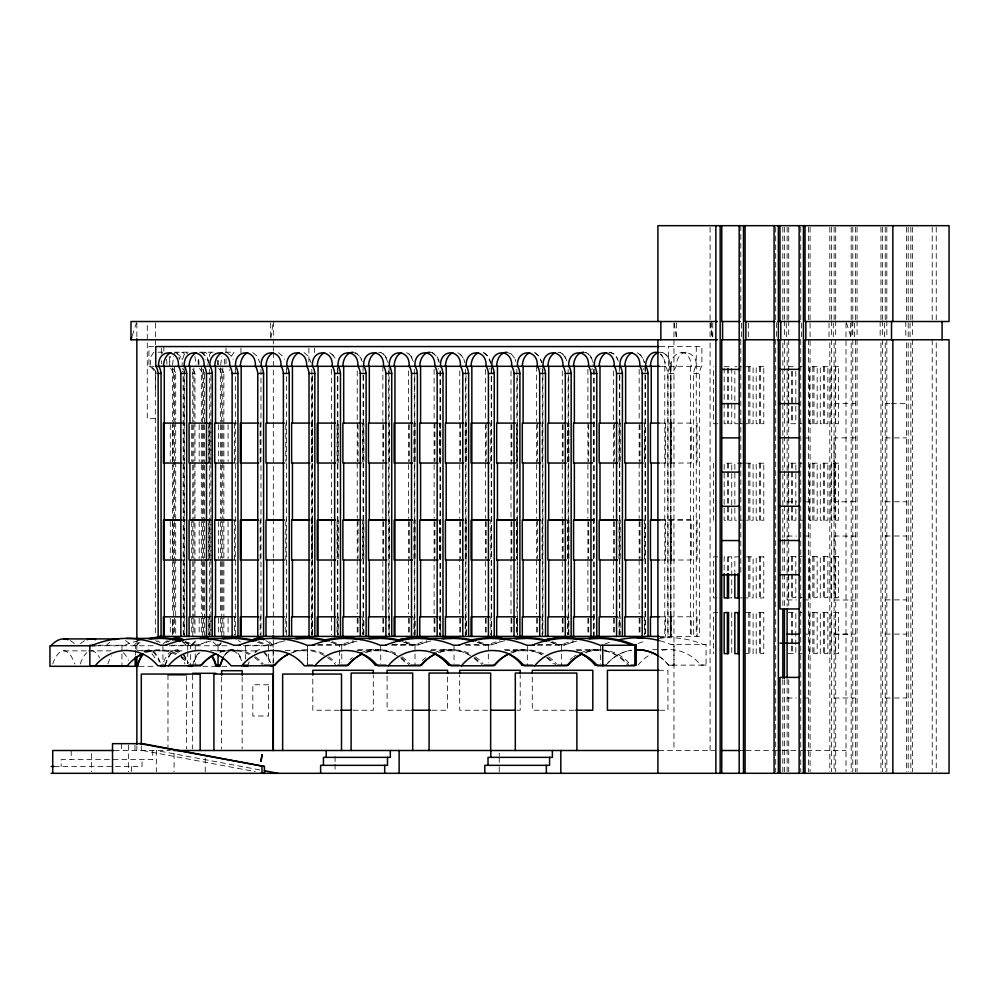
<?xml version="1.0" encoding="UTF-8"?>
<svg xmlns="http://www.w3.org/2000/svg" width="999" height="999" viewBox="0 0 999 999"><rect width="100%" height="100%" fill="white"/><g stroke="black" fill="none" stroke-linecap="round" stroke-linejoin="round"><path stroke-width="0.75" stroke-dasharray="5 3.75" d="M155.432 390.896L155.432 370.929M169.293 366.308L170.379 356.343M172.515 365.085L173.564 356.343M182.155 365.085L182.23 362.662M198.239 365.085L198.089 356.343M207.867 365.085L209.69 354.096L211.551 352.21L212.512 352.684M217.507 365.085L217.832 360.389M220.692 365.085L221.728 356.343M671.44 366.308C668.843 347.814 698.651 347.814 696.053 366.308A11.251 3.959 -90 0 0 693.643 373.426L693.643 636.413M270.879 338.261L273.102 323.039M182.605 359.253L184.865 352.684L185.826 352.21L187.687 354.096M132.33 335.577L136.401 322.914M231.368 356.343L234.003 352.21L235.851 354.096M161.513 354.096L162.412 352.684M174.338 354.096L175.237 352.684L177.16 352.684L179.42 359.253L181.681 352.684L182.642 352.21L184.503 354.096M203.234 354.096L205.095 352.21L206.056 352.684L208.566 361.526M136.851 644.343L138.586 642.594M153.746 352.21L151.111 356.343L150.025 366.308A11.251 10.539 -90 0 1 155.007 370.392M200.949 352.684L201.91 352.21L203.771 354.096L205.132 359.253M140.946 639.872L136.851 640.834L136.851 650.024M657.779 352.684C662.699 350.886 667.457 354.795 669.093 359.253M686.151 352.21C679.37 352.709 676.248 360.327 676.261 366.308A11.251 3.959 -90 0 0 673.85 373.426L667.832 373.426A11.251 3.959 -90 0 0 665.421 366.308M660.214 637.724L669.392 637.687M317.719 644.63L342.195 644.542A99.75 93.369 89.8 0 1 353.221 640.759M391.82 644.605L415.497 644.542A99.75 93.369 89.8 0 1 426.523 640.759M392.557 644.63L415.497 644.542M465.122 644.605L488.798 644.542A99.75 93.369 89.8 0 1 499.825 640.759M537.637 644.63L562.1 644.542A99.75 93.369 89.8 0 1 573.139 640.759M659.927 640.784A99.75 93.369 89.8 0 1 671.278 644.655L706.056 644.53L706.068 665.072L668.618 665.184A43.968 41.159 89.8 0 0 659.727 656.855M357.829 649.7L376.186 649.637M431.143 649.7L449.488 649.625M504.445 649.7L522.789 649.625M576.211 649.7L596.091 649.625M652.572 649.687L669.392 649.625M153.559 346.566L148.926 346.566L148.926 366.308A11.251 10.539 -90 0 1 155.332 373.426L155.332 634.865M659.889 346.566L701.885 346.566L701.885 366.308A11.251 3.959 -90 0 0 699.487 373.426L699.487 636.413L660.239 636.413M158.017 352.21L162.288 352.21M174.438 352.21L188.336 352.21M199.4 352.21L213.311 352.21M225.449 352.21L234.003 352.21M148.926 366.308L154.296 366.308M660.239 366.308L701.885 366.308M724.163 366.683L731.755 366.683M734.839 366.683L736.987 366.683M739.223 366.683L741.358 366.683M745.516 366.683L753.109 366.683L753.109 423.726L745.516 423.726M788.236 366.683L795.828 366.683M799.987 366.683L802.122 366.683M155.332 373.426L156.431 373.426M170.504 368.481A11.251 10.539 -90 0 1 173.501 373.426L175.699 373.426L175.699 420.104M192.17 371.853A11.251 10.539 -90 0 1 192.77 373.426L194.967 373.426L194.967 420.104M199.4 368.481A11.251 10.539 -90 0 1 202.41 373.426L204.608 373.426L204.608 423.226M218.669 368.481A11.251 10.539 -90 0 1 221.678 373.426L223.876 373.426L223.876 423.226M693.643 373.426L699.487 373.426M834.103 403.658L855.456 403.658M885.226 403.658L889.809 403.658M891.333 403.658L906.592 403.658M155.332 418.668L147.278 418.668L147.278 323.052M182.105 423.101L185.09 423.101M207.979 423.101L210.951 423.101M233.254 423.101L237.712 423.101M260.964 423.101L260.152 423.101L260.152 463.037L260.964 463.037M285.789 423.101L286.588 423.101M388.311 423.101L389.51 423.101L389.51 463.037L388.311 463.037M492.032 423.101L490.834 423.101L490.834 463.037L492.032 463.037M516.858 423.101L517.657 423.101L517.657 463.037L516.858 463.037L516.858 424.637M543.294 423.101L542.095 423.101L542.095 463.037L543.294 463.037M594.555 423.101L593.356 423.101L593.356 463.037L594.555 463.037M645.816 423.101L644.617 423.101L644.617 463.037L645.816 463.037M660.239 423.101L691.233 423.101L691.233 463.037L660.239 463.037M696.266 423.101L697.077 423.101L697.077 463.037L696.266 463.037M717.856 423.726L713.486 423.726L713.486 366.683M738.049 423.726L734.839 423.726L734.839 371.303M740.284 423.726L742.432 423.726M799.987 423.726L802.122 423.726M855.431 437.887L834.065 437.887L834.065 536.001L834.103 600.024L855.456 600.024M885.226 437.887L892.856 437.887M894.38 437.887L906.592 437.887M804.195 437.974L808.466 437.974M182.105 463.037L185.09 463.037M207.979 463.037L210.951 463.037M233.254 463.037L237.712 463.037M285.789 463.037L286.588 463.037M337.05 463.037L338.249 463.037L338.249 423.101L337.05 423.101L337.05 461.501M742.432 463.199L734.839 463.199L734.839 520.242L742.432 520.242M745.516 463.199L753.109 463.199L753.109 520.242L746.59 520.242M799.987 463.199L802.122 463.199M787.112 501.86L796.428 501.86M804.195 501.86L808.466 501.86M855.431 501.773L834.065 501.773L834.103 342.882M885.226 501.773L892.856 501.773M894.38 501.773L906.592 501.773M207.979 519.83L210.951 519.83M660.239 519.83L690.434 519.83M182.105 520.079L188.062 520.079M207.979 520.079L210.951 520.079M232.417 520.079L236.226 520.079M260.964 520.079L260.152 520.079L260.152 560.014L260.964 560.014M285.789 520.079L286.588 520.079M337.05 520.079L338.249 520.079L338.249 560.014L337.05 560.014M388.311 520.079L389.51 520.079L389.51 560.014L388.311 560.014M492.032 520.079L490.834 520.079L490.834 560.014L492.032 560.014M516.858 520.079L517.657 520.079L516.858 613.736M543.294 520.079L542.095 520.079L542.095 560.014L543.294 560.014M594.555 520.079L593.356 520.079L593.356 560.014L594.555 560.014M645.816 520.079L644.617 520.079L644.617 560.014L645.816 560.014M660.239 520.079L691.233 520.079L691.233 560.014L660.239 560.014M696.266 520.079L697.077 520.079L697.077 560.014L696.266 560.014M799.987 520.242L803.296 520.242M885.226 536.001L892.856 536.001M894.38 536.001L906.592 536.001M787.112 536.038L796.428 536.088M804.195 536.038L808.466 536.038M834.065 536.001L855.456 536.138M799.987 556.605L802.122 556.605M717.856 556.855L713.486 556.855L713.486 597.926L717.856 597.926M739.223 556.855L734.839 556.855L734.839 572.065M746.59 556.855L753.109 556.855L753.109 597.926L745.516 597.926M182.105 560.014L185.09 560.014M207.979 560.014L210.951 560.014M233.254 560.014L236.226 560.014M286.588 560.014L285.789 560.014L285.789 521.615M799.987 597.677L802.122 597.677M727.372 597.926L731.755 597.926L731.755 556.855L724.163 556.855L724.163 572.065M740.284 597.926L742.432 597.926M885.226 599.887L892.856 599.887M894.38 599.887L906.592 599.887M787.112 599.937L796.428 599.937M804.195 599.937L808.466 599.937M717.856 612.574L713.486 612.574L713.486 653.646M745.516 612.574L753.109 612.574L753.109 653.646L745.516 653.646M788.236 612.574L795.828 612.574L795.828 644.517M799.987 612.574L802.122 612.574M182.105 616.808L185.09 616.808M207.979 616.808L210.951 616.808M233.254 616.808L236.226 616.808M260.964 616.808L260.152 616.808L260.152 634.914M285.789 616.808L286.588 616.808M337.05 616.808L338.249 616.808L338.249 634.914M388.311 616.808L389.51 616.808L389.51 636.413M492.032 616.808L490.834 616.808L490.834 634.914M516.858 616.808L517.657 616.808L517.657 634.914M543.294 616.808L542.095 616.808L542.095 634.914M594.555 616.808L593.356 616.808L593.356 634.914M645.816 616.808L644.617 616.808L644.617 634.914M660.239 616.808L691.233 616.808L691.233 636.413M696.266 616.808L697.077 616.808L697.077 636.413M804.195 634.115L808.466 634.115M834.103 634.115L855.456 634.115M885.226 634.115L892.856 634.115M894.38 634.115L906.592 634.115M834.103 634.253L851.185 634.253M342.195 644.542L339.523 644.542L339.523 648.95M488.798 644.542L483.479 644.542A99.75 93.369 89.8 0 0 478.009 642.469M562.1 644.542L556.78 644.542A99.75 93.369 89.8 0 0 551.323 642.469M706.056 644.53L703.383 644.53A99.75 93.369 89.8 0 0 657.829 638.461M273.326 644.667L272.327 644.667A99.713 35.077 90 0 0 268.182 640.883M671.278 644.655L674.025 644.667L673.95 665.184M98.626 645.254L124.625 645.254A99.75 93.369 -90 0 1 138.486 640.759M171.89 645.254L197.889 645.254A99.75 93.369 90 0 1 211.738 640.759M245.991 645.254L271.154 645.254A99.75 93.369 -90 0 1 285.002 640.759M317.719 645.254L344.405 645.254A99.75 93.369 -90 0 1 361.101 640.134M391.67 645.254L417.669 645.254A99.75 93.369 90 0 1 431.518 640.759M465.771 645.254L490.934 645.254A99.75 93.369 -90 0 1 504.782 640.759M537.499 645.254L564.185 645.254A99.75 93.369 -90 0 1 578.046 640.759M95.592 645.766L156.468 645.766M169.306 645.766L230.207 645.766M243.494 645.766L273.152 645.766L273.152 663.373M137.213 650.461L164.523 650.911A44.181 41.359 -90 0 1 175.849 654.47M210.477 650.461L237.787 650.911A44.181 41.359 -90 0 1 249.101 654.47M285.264 650.461L311.039 650.911A44.181 41.359 -90 0 1 326.298 656.68M356.993 650.461L384.303 650.911A44.181 41.359 90 0 1 395.629 654.47M430.257 650.461L457.567 650.911A44.181 41.359 -90 0 1 468.893 654.47M505.044 650.461L530.819 650.911A44.181 41.359 -90 0 1 542.145 654.47M576.773 650.461L600.849 650.661M63.736 650.849L87.025 650.849M88.586 650.849L111.888 650.849M142.133 650.849L184.078 650.849M215.884 650.849L257.817 650.849M788.236 653.646L795.828 653.646L795.828 646.041M798.913 653.646L802.122 653.646M668.618 665.184L674.025 665.197M706.068 665.072L700.724 665.072A43.968 41.159 89.8 0 0 659.128 651.011M139.186 666.308L155.457 666.308M202.797 666.308L216.046 666.308M221.853 666.308L229.208 666.308M658.628 670.292L667.944 670.292L667.944 710.239L658.628 710.239M787.112 698.001L796.428 698.001M804.195 698.001L808.466 698.001M834.103 698.001L855.456 698.001M885.226 698.001L892.856 698.001M894.38 698.001L906.592 698.001M339.185 710.239L312.812 710.239L312.812 674.899M353.147 710.239L373.326 710.239L373.326 674.899M410.364 710.239L387.1 710.239L387.1 674.899M432.092 710.239L447.602 710.239L447.602 673.363M487.624 710.239L459.69 710.239L459.69 674.899M517.107 710.239L520.204 710.239L520.204 674.899M574.188 710.239L532.292 710.239L532.292 674.899M114.273 750.499L170.33 750.499M658.753 750.499L714.934 750.499M739.897 750.499L744.58 750.499M746.141 750.499L774.237 750.499M775.798 750.499L780.469 750.499M782.03 750.499L799.2 750.499M800.761 750.499L805.444 750.499M807.005 750.499L846.016 750.499M54.171 766.483L142.045 766.483L142.045 759.627M681.343 352.21C688.124 352.709 691.246 360.327 691.233 366.308M609.265 352.21L614.21 354.096L617.832 359.253M609.09 352.21C614.497 352.485 617.719 357.842 618.643 362.662M583.453 352.21L586.201 352.684M557.829 352.21L560.564 352.684M506.568 352.21L511.688 354.096L513.748 356.343M429.857 352.21C435.264 352.485 438.486 357.842 439.41 362.662M378.596 352.21L381.156 352.684M352.784 352.21L357.904 354.096L361.538 359.253M259.827 769.904L156.344 750.499L156.344 771.802M142.695 750.499L255.307 771.615M662.911 352.684C667.994 355.045 670.292 361.001 670.429 366.308A11.251 3.959 90 0 0 668.019 373.426L668.019 636.413M637.275 352.684L641.895 356.343M586.013 352.684L588.586 354.096M560.389 352.684L562.949 354.096M534.94 352.684L539.373 356.343L541.933 362.662M534.752 352.684L539.198 356.343L541.758 362.662M483.678 352.684C488.836 355.007 490.921 361.001 491.008 366.308M483.491 352.684L487.937 356.343L490.497 362.662M457.867 352.684L462.487 356.343M432.23 352.684L436.675 356.343L439.235 362.662M406.605 352.684L409.165 354.096M380.969 352.684L383.541 354.096M355.344 352.684L359.777 356.343L362.187 361.526M329.707 352.684L334.328 356.343M304.083 352.684L308.516 356.343L311.076 362.662M278.459 352.684L282.892 356.343L284.465 359.253M252.822 352.684L257.255 356.343L259.815 362.662M227.198 352.684L231.631 356.343L233.204 359.253M201.561 352.684L205.994 356.343L208.566 362.662M175.936 352.684L180.369 356.343L181.943 359.253M660.664 354.096L662.712 356.343M660.476 354.096L664.285 359.253L665.272 362.662M639.66 354.096L643.468 359.253L644.455 362.662M588.399 354.096L590.634 356.343L593.194 362.662M562.774 354.096L566.57 359.253M511.513 354.096L515.309 359.253M460.252 354.096L464.06 359.253M408.991 354.096L411.226 356.343L413.449 361.526M383.366 354.096L385.589 356.343L388.149 362.662M332.105 354.096L335.901 359.253M590.459 356.343L592.032 359.253L593.356 366.308M564.822 356.343L567.057 361.526M411.039 356.343L413.274 361.526M385.414 356.343L387.974 362.662M846.465 322.914L851.435 338.386M664.098 359.253L665.609 366.308M643.281 359.253L644.28 362.662M515.134 359.253L515.796 361.526M463.873 359.253L464.86 362.662M194.905 356.343L195.954 365.085M169.193 356.343L170.242 365.085M710.314 323.039L712.537 338.261M674.188 323.039L676.41 338.261M224.4 359.253L224.862 365.085M218.069 360.389L218.406 365.085M198.689 359.253L199.188 366.308M166.596 359.253L167.058 365.085M669.904 362.662L670.242 366.308M600.624 646.116L600.624 663.723M527.322 646.128L527.322 665.197M454.021 646.128L454.046 663.723M380.706 646.128L380.744 663.736M339.523 650.411L339.535 663.611M307.417 663.736L307.405 646.128L307.405 665.197M936.238 227.223L936.238 319.967M936.238 342.882L936.238 771.74M932.217 227.223L932.217 319.967M932.217 339.76L932.217 771.74M912.462 227.235L912.462 319.293M912.462 320.854L912.462 338.012M912.462 339.573L912.462 771.74M910.863 227.223L910.863 319.967M910.863 342.882L910.863 771.74M910.064 323.027L910.064 338.249M908.191 227.223L908.191 319.967M908.191 323.027L908.191 339.76M908.191 342.882L908.191 771.74M906.592 227.223L906.592 319.967M906.592 342.882L906.592 771.765M905.793 321.516L905.793 338.249M886.837 227.235L886.837 319.293M886.837 320.854L886.837 338.012M886.837 339.573L886.837 771.74M885.226 227.223L885.226 319.967M885.226 342.882L885.226 771.765M884.427 323.027L884.427 338.249M882.567 227.235L882.567 319.293M882.567 320.854L882.567 338.012M882.567 339.573L882.567 771.74M880.956 227.223L880.956 319.967M880.956 342.882L880.956 771.74M880.156 321.516L880.156 338.249M857.067 227.235L857.067 319.293M857.067 320.854L857.067 338.012M857.067 339.573L857.067 771.74M855.456 227.223L855.456 319.967M855.456 339.76L855.456 771.765M854.657 323.027L854.657 338.249M852.796 227.235L852.796 319.293M852.796 320.854L852.796 338.012M852.796 339.573L852.796 771.74M851.885 321.516L851.885 338.261M851.185 227.223L851.185 319.967M851.185 342.882L851.185 771.765M850.386 323.027L850.386 338.249M846.016 323.077L846.016 771.802M835.701 227.235L835.701 319.293M835.701 320.854L835.701 338.012M835.701 339.573L835.701 771.74M835.339 366.683L835.339 423.726M835.339 463.199L835.339 520.242M835.339 556.605L835.339 597.677M835.339 612.574L835.339 653.646M834.103 227.223L834.103 319.967M834.165 463.199L834.165 520.242M834.103 536.138L834.103 771.765M833.291 323.027L833.291 338.249M831.43 227.235L831.43 319.293M831.43 320.854L831.43 338.012M831.43 339.573L831.43 771.74M829.832 227.223L829.832 319.967M829.832 342.882L829.832 771.74M829.02 323.027L829.02 338.249M824.65 366.683L824.65 423.726M824.65 463.199L824.65 520.242M824.65 556.605L824.65 597.677M824.65 612.574L824.65 653.646M823.488 366.683L823.488 423.726M823.488 463.199L823.488 520.242M823.488 556.605L823.488 597.677M823.488 612.574L823.488 653.646M813.973 366.683L813.973 423.726M813.973 463.199L813.973 520.242M813.973 556.605L813.973 597.677M813.973 612.574L813.973 653.646M812.811 366.683L812.811 423.726M812.811 463.199L812.811 520.242M812.811 556.605L812.811 597.677M812.811 612.574L812.811 653.646M810.077 227.223L810.077 319.967M810.077 323.064L810.077 771.74M808.466 227.223L808.466 319.967M808.466 339.76L808.466 771.765M801.548 323.027L801.548 338.249M800.748 227.223L800.748 319.967M800.748 339.76L800.748 771.752M795.828 371.303L795.828 423.726L788.236 423.726L788.236 368.219M792.619 371.303L792.619 423.726M792.619 463.199L792.619 520.242M792.619 556.605L792.619 597.677M792.619 612.574L792.619 644.517M792.619 646.041L792.619 653.646M791.445 371.303L791.445 423.726M791.445 463.199L791.445 520.242M791.445 556.605L791.445 597.677M791.445 612.574L791.445 644.517M791.445 646.041L791.445 653.646M788.723 227.235L788.723 319.293M788.723 320.854L788.723 338.012M788.723 339.573L788.723 537.712M788.723 539.273L788.723 606.356M788.723 679.695L788.723 771.74M787.112 227.223L787.112 319.967M787.112 342.882L787.112 402.098M787.112 403.658L787.112 436.326M787.112 439.535L787.112 540.759M787.112 542.32L787.112 606.143M787.112 679.32L787.112 771.765M786.313 323.027L786.313 338.249M784.44 227.235L784.44 319.293M784.44 320.854L784.44 338.012M784.44 339.573L784.44 537.712M784.44 539.273L784.44 606.356M784.44 679.695L784.44 771.74M782.841 227.223L782.841 319.967M782.841 342.882L782.841 537.824M782.841 539.373L782.841 606.43M782.841 679.732L782.841 771.74M775.686 227.223L775.686 321.516L776.498 321.516L776.498 339.76L775.686 339.76L775.686 771.74M760.576 366.683L760.576 423.726M760.576 463.199L760.576 520.242M760.576 556.855L760.576 597.926M760.576 612.574L760.576 653.646M759.415 366.683L759.415 423.726M759.415 463.199L759.415 520.242M759.415 556.855L759.415 597.926M759.415 612.574L759.415 653.646M749.899 366.683L749.899 423.726M749.899 463.199L749.899 520.242M749.899 556.855L749.899 597.926M749.899 612.574L749.899 653.646M748.726 366.683L748.726 423.726M748.726 463.199L748.726 520.242M748.726 556.855L748.726 597.926M748.726 612.574L748.726 653.646M748.326 323.039L748.326 338.261M741.595 323.027L741.595 338.249M740.796 225.674L740.796 319.967M740.796 339.76L740.796 574.787M731.755 368.219L731.755 423.726L724.163 423.726L724.163 368.219M731.755 612.574L731.755 653.646M728.546 368.219L728.546 423.726M728.546 463.199L728.546 520.242M728.546 556.855L728.546 572.065M727.372 368.219L727.372 423.726M727.372 463.199L727.372 520.242M727.372 556.855L727.372 572.065M713.486 463.199L713.486 520.242M712.762 323.039L712.762 338.261M711.425 321.516L711.425 338.249M710.089 227.223L710.089 319.967M710.089 323.027L710.089 338.249M710.089 342.882L710.089 750.499M696.266 346.566L696.266 636.413M690.434 366.308L690.434 636.413M676.635 323.039L676.635 338.261M673.963 323.027L673.963 338.249M673.963 339.76L673.963 750.499M671.44 423.101L671.44 463.037M671.44 520.079L671.44 560.014M671.44 616.808L671.44 636.413M671.041 366.308L671.041 636.413M670.754 636.413L670.754 373.426A11.251 3.959 -90 0 0 668.343 366.308L668.343 346.566M670.641 366.308L670.641 636.413M670.242 423.101L670.242 463.037M670.242 520.079L670.242 560.014M670.242 616.808L670.242 636.413M667.832 373.426L667.832 636.413M665.609 423.101L665.609 463.037M665.609 520.079L665.609 560.014M665.609 616.808L665.609 636.413M664.797 366.308L664.797 636.413M645.416 366.308L645.416 634.914M645.004 366.308L645.004 636.413M639.972 424.637L639.972 461.501M639.972 521.615L639.972 558.478M639.972 618.319L639.972 634.914M639.173 369.38L639.173 421.566M639.173 424.637L639.173 461.501M639.173 463.037L639.173 518.306M639.173 521.615L639.173 558.478M639.173 560.014L639.173 613.736M639.173 618.319L639.173 634.914M620.179 636.413L620.179 616.808L618.98 616.808L618.98 636.413M619.78 375.512L619.78 636.413M619.38 366.308L619.38 636.413M614.348 423.101L614.348 461.501M614.348 521.615L614.348 560.014M614.348 618.319L614.348 636.413M613.548 370.916L613.548 421.566M613.548 424.637L613.548 461.501M613.548 463.037L613.548 518.306M613.548 521.615L613.548 558.478M613.548 560.014L613.548 613.736M613.548 618.319L613.548 636.413M594.155 369.38L594.155 636.413M593.743 369.38L593.743 636.413M588.711 424.637L588.711 461.501M588.711 521.615L588.711 558.478M588.711 618.319L588.711 634.914M587.912 369.38L587.912 421.566M587.912 423.101L587.912 461.501M587.912 464.572L587.912 518.306M587.912 521.615L587.912 560.014M587.912 561.55L587.912 613.736M587.912 618.319L587.912 634.914M568.918 634.914L568.918 616.808L567.719 616.808L567.719 634.914M568.531 375.512L568.531 636.413M568.119 369.38L568.119 634.914M563.086 424.637L563.086 461.501M563.086 520.079L563.086 558.478M563.086 618.319L563.086 634.914M562.287 370.916L562.287 423.101M562.287 424.637L562.287 461.501M562.287 464.572L562.287 518.306M562.287 520.079L562.287 558.478M562.287 561.55L562.287 613.736M562.287 618.319L562.287 634.914M561.588 645.254L561.513 665.796M542.894 366.308L542.894 636.413M542.482 369.38L542.482 636.413M537.45 423.101L537.45 461.501M537.45 520.079L537.45 558.478M537.45 618.319L537.45 634.914M536.65 366.308L536.65 421.566M536.65 424.637L536.65 463.037M536.65 464.572L536.65 518.306M536.65 521.615L536.65 558.478M536.65 560.014L536.65 613.736M536.65 618.319L536.65 634.914M517.27 375.512L517.27 634.914M516.858 369.38L516.858 421.566M516.858 464.572L516.858 519.83M516.858 521.615L516.858 558.478M516.858 618.319L516.858 636.413M516.458 424.637L516.458 463.037M516.458 521.615L516.458 558.478M516.458 618.319L516.458 634.914M511.825 424.637L511.825 461.501M511.825 521.615L511.825 558.478M511.825 618.319L511.825 634.914M511.026 370.916L511.026 421.566M511.026 424.637L511.026 518.306M511.026 521.615L511.026 613.736M511.026 618.319L511.026 634.914M499.25 753.246L499.25 755.981M499.25 757.354L499.25 762.674M499.25 766.67L499.25 771.99M491.633 367.844L491.633 636.413M491.233 367.844L491.233 636.413M488.324 645.254L488.324 662.861M486.188 423.101L486.188 461.501M486.188 521.615L486.188 558.478M486.188 618.319L486.188 634.914M485.389 369.38L485.389 421.566M485.389 424.637L485.389 461.501M485.389 463.037L485.389 518.306M485.389 521.615L485.389 558.478M485.389 561.55L485.389 613.736M485.389 618.319L485.389 634.914M466.396 634.914L466.396 616.808L465.197 616.808L465.197 634.914M466.009 375.512L466.009 636.413M465.596 369.38L465.596 636.413M460.564 423.101L460.564 461.501M460.564 521.615L460.564 558.478M460.564 618.319L460.564 636.413M459.765 370.916L459.765 421.566M459.765 423.101L459.765 461.501M459.765 464.572L459.765 518.306M459.765 521.615L459.765 613.736M459.765 618.319L459.765 636.413M440.771 634.914L440.771 616.808L439.572 616.808L439.572 634.914M440.372 370.916L440.372 636.413M439.972 370.916L439.972 636.413M434.927 423.101L434.927 461.501M434.927 521.615L434.927 558.478M434.927 618.319L434.927 636.413M434.128 369.38L434.128 421.566M434.128 423.101L434.128 461.501M434.128 464.572L434.128 518.306M434.128 521.615L434.128 613.736M434.128 618.319L434.128 636.413M415.134 634.914L415.134 616.808L413.936 616.808L413.936 634.914M414.997 645.254L415.06 665.796M414.747 375.512L414.747 636.413M414.335 369.38L414.335 636.413M409.303 424.637L409.303 461.501M409.303 521.615L409.303 558.478M409.303 618.319L409.303 634.914M408.504 370.916L408.504 421.566M408.504 424.637L408.504 461.501M408.504 464.572L408.504 518.306M408.504 521.615L408.504 558.478M408.504 560.014L408.504 613.736M408.504 618.319L408.504 634.914M389.111 367.844L389.111 636.413M388.711 370.916L388.711 634.914M383.678 424.637L383.678 461.501M383.678 521.615L383.678 560.014M383.678 618.319L383.678 634.914M382.867 366.308L382.867 421.566M382.867 424.637L382.867 461.501M382.867 464.572L382.867 518.306M382.867 521.615L382.867 558.478M382.867 561.55L382.867 613.736M382.867 618.319L382.867 634.914M363.873 634.914L363.873 616.808L362.674 616.808L362.674 634.914M363.486 375.512L363.486 636.413M363.074 366.308L363.074 634.914M358.042 424.637L358.042 461.501M358.042 520.079L358.042 558.478M358.042 618.319L358.042 636.413M357.242 370.916L357.242 421.566M357.242 423.101L357.242 461.501M357.242 463.037L357.242 518.306M357.242 521.615L357.242 558.478M357.242 560.014L357.242 613.736M357.242 618.319L357.242 634.914M341.733 645.254L341.808 662.861M337.849 367.844L337.849 636.413M337.45 367.844L337.45 634.914M337.05 521.615L337.05 558.478M337.05 618.319L337.05 634.914M335.065 756.593L335.065 762.674M335.065 764.198L335.065 771.802M331.606 369.38L331.606 423.101M331.606 424.637L331.606 461.501M331.606 464.572L331.606 518.306M331.606 520.079L331.606 558.478M331.606 561.55L331.606 613.736M331.606 616.808L331.606 634.914M314.523 348.089L314.523 352.635M312.612 634.914L312.612 616.808L311.413 616.808L311.413 634.914M312.225 375.512L312.225 636.413M312.113 376.536L312.113 634.865M311.813 369.38L311.813 634.914M308.891 348.127L308.891 365.259M286.588 367.844L286.588 636.413M285.789 424.637L285.789 461.501M285.789 618.319L285.789 634.914M273.326 321.516L273.326 351.036M273.326 352.585L273.326 557.667M273.326 559.215L273.326 633.791M273.326 639.997L273.326 647.602M273.326 649.063L273.326 663.736M270.667 323.039L270.667 338.261M268.481 645.254L268.544 662.861M260.964 369.38L260.964 636.413M245.604 645.766L245.592 658.965M242.158 676.847L242.158 748.975M240.946 348.127L240.946 352.797M235.327 367.844L235.327 636.413M234.528 423.101L234.528 463.037M234.528 520.079L234.528 560.014M234.528 616.808L234.528 634.914M228.084 424.637L228.084 461.501M228.084 521.615L228.084 558.478M228.084 618.319L228.084 634.914M225.999 348.089L225.999 352.635M225.999 358.716L225.999 364.785M223.876 424.775L223.876 463.686M223.876 465.234L223.876 636.413M222.777 367.844L222.777 421.566M222.777 424.637L222.777 461.501M222.777 463.037L222.777 518.306M222.777 521.615L222.777 558.478M222.777 561.55L222.777 613.736M222.777 618.319L222.777 636.413M221.678 373.426L221.678 423.226M221.678 424.775L221.678 463.686M221.678 465.234L221.678 636.413M221.628 676.847L221.628 748.975M220.592 367.844L220.592 421.566M220.592 424.637L220.642 461.501M220.592 464.572L220.592 518.306M220.592 521.615L220.642 558.478M220.592 561.55L220.592 613.736M220.642 618.319L220.592 634.914M218.444 424.637L218.444 461.501M218.444 521.615L218.444 558.478M218.444 618.319L218.444 634.914M218.057 645.766L218.044 651.635M211.014 423.101L211.014 463.037M211.014 520.079L211.014 560.014M211.014 616.808L211.014 634.914M210.951 375.512L210.951 636.413M209.703 369.38L209.703 636.413M205.257 758.116L205.257 771.802M204.608 424.775L204.608 463.686M204.608 465.234L204.608 636.413M203.509 369.38L203.509 421.566M203.509 424.637L203.509 461.501M203.509 464.572L203.509 518.306M203.509 521.615L203.509 558.478M203.509 561.55L203.509 613.736M203.509 618.319L203.509 634.914M202.41 373.426L202.41 423.226M202.41 424.775L202.41 463.686M202.41 465.234L202.41 636.413M201.323 366.308L201.323 421.566M201.373 424.637L201.323 463.037M201.323 464.572L201.323 518.306M201.373 521.615L201.323 558.478M201.323 560.014L201.323 613.736M201.373 618.319L201.323 634.914M199.188 424.637L199.188 461.501M199.188 521.615L199.188 558.478M199.188 618.319L199.188 634.914M195.217 645.254L195.28 665.796M194.967 421.665L194.967 460.564M194.967 462.125L194.967 634.865M193.881 367.844L193.881 421.566M193.881 424.637L193.881 461.501M193.881 464.572L193.881 518.306M193.881 521.615L193.881 558.478M193.881 561.55L193.881 616.808M193.881 618.319L193.881 636.413M192.77 373.426L192.77 423.226M192.77 424.775L192.77 463.686M192.77 465.234L192.77 636.413M192.645 674.849L192.645 748.963M191.746 424.637L191.683 461.501M191.683 521.615L191.746 558.478M191.683 618.319L191.746 634.914M190.497 645.766L190.484 648.701M190.484 654.57L190.497 666.308M187.725 645.766L187.725 650.162M187.725 651.635L187.725 663.373M186.476 676.36L186.476 748.963M184.241 370.916L184.241 636.413M184.066 367.844L184.066 636.413M183.142 376.536L183.267 634.914M175.699 421.665L175.699 460.564M175.699 462.125L175.699 634.865M174.613 366.308L174.613 421.566M174.613 424.637L174.613 518.306M174.613 521.615L174.613 558.478M174.613 561.55L174.613 613.736M174.613 618.319L174.613 634.914M174.088 753.546L174.088 771.802M173.501 373.426L173.501 420.104M173.501 421.665L173.501 460.564M173.501 462.125L173.501 634.865M172.477 521.615L172.477 558.478L172.415 520.079M172.415 367.844L172.415 421.566M172.415 464.572L172.415 518.306M172.415 561.55L172.415 613.736M170.28 424.637L170.28 461.501M170.28 521.615L170.28 558.478M170.28 618.319L170.28 634.914M167.969 674.812L167.969 747.414M163.873 346.566L163.873 351.236M162.937 645.766L162.949 663.373M161.363 348.127L161.363 352.797M161.363 360.589L161.363 363.711M155.432 323.052L155.432 344.692M152.722 750.499L152.722 759.627L61.151 759.627L61.151 766.483M141.296 745.828L141.296 750.499M136.851 323.064L136.851 337.088M136.851 745.853L136.851 750.499M135.389 645.766L135.389 648.701M135.389 650.162L135.389 656.031M134.977 745.029L134.977 750.499M131.369 766.483L131.369 771.952M128.571 745.029L128.571 771.802M121.953 645.254L121.953 665.796M121.341 743.656L121.341 750.499M91.346 753.546L91.346 771.802M71.216 750.499L71.216 759.627M182.33 368.481A11.251 10.539 -90 0 1 183.429 369.705M184.353 371.104A11.251 10.539 -90 0 1 184.728 371.853M155.444 371.104A11.251 10.539 -90 0 1 156.156 372.627M591.845 369.705A11.251 3.959 90 0 1 592.257 368.481M172.69 368.481A11.251 10.539 -90 0 1 175.699 373.426M192.532 369.068A11.251 10.539 -90 0 1 194.967 373.426M643.094 369.705A11.251 3.959 -90 0 1 643.518 368.481M229.408 369.705A11.251 10.539 -90 0 1 229.895 370.392M540.784 369.068A11.251 3.959 -90 0 1 540.996 368.481M489.522 369.068A11.251 3.959 -90 0 1 489.735 368.481M201.598 368.481A11.251 10.539 -90 0 1 202.173 369.068M202.697 369.705A11.251 10.539 -90 0 1 203.621 371.104M203.996 371.853A11.251 10.539 -90 0 1 204.608 373.426M438.261 369.068A11.251 3.959 -90 0 1 438.474 368.481M220.866 368.481A11.251 10.539 -90 0 1 223.876 373.426M182.155 371.104A11.251 10.539 -90 0 1 182.542 371.853M659.815 656.855A43.956 41.146 -90 0 1 668.693 665.197M606.056 665.197A43.956 41.146 -90 0 1 631.455 650.212A43.968 41.159 89.8 0 0 606.955 664.01M604.645 644.105A99.75 93.369 89.8 0 1 611.525 641.683M166.146 642.594A99.713 35.077 90 0 1 168.244 640.883M157.929 640.883A99.713 35.077 90 0 1 160.027 642.594M195.804 640.883A99.713 35.077 90 0 0 191.658 644.667A17.52 6.169 90 0 1 187.587 642.594M221.266 642.594A99.713 35.077 90 0 0 219.218 644.667A17.52 6.169 90 0 1 215.147 642.594M192.657 665.197A43.956 15.472 90 0 1 200.025 651.56M165.097 665.197A43.956 15.472 90 0 1 174.638 650.212L176.86 649.75A43.956 15.472 90 0 1 181.269 651.56M183.341 653.796A43.956 15.472 90 0 1 187.887 662.861M144.905 651.56A43.956 15.472 90 0 1 147.078 650.212L149.301 649.75A43.956 15.472 90 0 1 160.327 662.861M255.145 651.56A43.956 15.472 90 0 1 257.33 650.212L259.54 649.75A43.956 15.472 90 0 1 261.763 650.212M263.948 651.56A43.956 15.472 90 0 1 270.567 662.861M224.188 655.756A43.956 15.472 90 0 1 229.758 650.212L231.98 649.75A43.956 15.472 90 0 1 242.195 660.689M181.031 657.504A44.181 41.359 -90 0 1 187.924 663.473M550.674 642.282A99.75 93.369 -90 0 1 558.916 645.254M547.34 657.504A44.181 41.359 -90 0 1 556.243 665.796M510.427 653.259A44.181 41.359 -90 0 1 524.925 650.461M254.295 657.504A44.181 41.359 -90 0 1 262.213 664.61M220.192 652.26A44.181 41.359 -90 0 1 231.88 650.461M366.72 652.26A44.181 41.359 90 0 1 378.396 650.461M400.811 657.504A44.181 41.359 90 0 1 409.727 665.796M474.075 657.504A44.181 41.359 -90 0 1 481.993 664.61M439.972 652.26A44.181 41.359 -90 0 1 451.66 650.461M330.894 642.282A99.75 93.369 -90 0 1 339.136 645.254M182.979 641.857A99.75 93.369 90 0 1 192.607 645.254M257.63 642.282A99.75 93.369 90 0 1 265.871 645.254M327.56 657.504A44.181 41.359 -90 0 1 335.477 664.61M290.647 653.259A44.181 41.359 -90 0 1 305.145 650.461M604.083 650.911A44.181 41.359 -90 0 1 629.507 665.796M586.5 652.26A44.181 41.359 -90 0 1 598.176 650.461M402.759 641.857A99.75 93.369 -90 0 1 412.387 645.254M477.41 642.282A99.75 93.369 90 0 1 485.651 645.254M146.94 652.26A44.181 41.359 90 0 1 158.616 650.461M176.848 653.796A43.956 41.146 -90 0 0 165.522 650.212L159.603 649.75A43.956 41.146 -90 0 0 142.358 653.796M182.043 656.855A43.956 41.146 -90 0 1 188.923 662.861M185.352 641.683A99.713 93.332 90 0 1 193.581 644.667A17.52 16.396 90 0 0 204.395 642.594A99.713 93.332 -90 0 1 209.965 640.883M258.679 641.683A99.713 93.332 90 0 1 266.908 644.667A17.52 16.396 -90 0 0 277.722 642.594A99.713 93.332 -90 0 1 283.291 640.883M331.993 641.683A99.713 93.332 -90 0 1 340.234 644.667A17.52 16.396 -90 0 0 351.049 642.594A99.713 93.332 -90 0 1 356.618 640.883M405.319 641.683A99.713 93.332 -90 0 1 413.561 644.667A17.52 16.396 -90 0 0 424.375 642.594A99.713 93.332 90 0 1 429.945 640.883M478.646 641.683A99.713 93.332 90 0 1 486.875 644.667A17.52 16.396 -90 0 0 497.689 642.594A99.713 93.332 -90 0 1 503.271 640.883M551.972 641.683A99.713 93.332 90 0 1 560.202 644.667A17.52 16.396 -90 0 0 571.016 642.594A99.713 93.332 -90 0 1 576.585 640.883M628.87 662.861A43.956 41.146 -90 0 0 605.456 650.212L599.55 649.75A43.956 41.146 -90 0 0 585.039 652.572M543.468 653.796A43.956 41.146 90 0 0 532.142 650.212L526.223 649.75A43.956 41.146 -90 0 0 510.327 653.159M548.663 656.855A43.956 41.146 90 0 1 556.568 664.01M438.386 652.572A43.956 41.146 90 0 1 452.897 649.75L458.816 650.212A43.956 41.146 90 0 1 470.154 653.796M475.337 656.855A43.956 41.146 90 0 1 483.241 664.01M365.06 652.572A43.956 41.146 90 0 1 379.583 649.75L385.489 650.212A43.956 41.146 90 0 1 396.828 653.796M402.01 656.855A43.956 41.146 90 0 1 409.915 664.01M323.501 653.796A43.956 41.146 90 0 0 312.163 650.212L306.256 649.75A43.956 41.146 -90 0 0 290.359 653.159M328.696 656.855A43.956 41.146 90 0 1 335.564 662.861M250.175 653.796A43.956 41.146 90 0 0 238.836 650.212L232.929 649.75A43.956 41.146 -90 0 0 218.419 652.572M255.369 656.855A43.956 41.146 90 0 1 263.274 664.01M265.871 640.646A99.75 35.09 -90 0 1 272.153 645.766M182.567 641.982A99.75 35.09 -90 0 1 186.713 645.766M163.212 643.693A99.75 35.09 -90 0 1 167.445 640.646M163.736 661.788A43.968 15.472 90 0 1 178.334 652.672M180.419 654.907A43.968 15.472 90 0 1 184.965 663.96M263.773 652.672A43.968 15.472 -90 0 1 269.58 661.788M247.602 666.308A43.968 15.472 -90 0 1 249.163 661.788M254.982 652.672A43.968 15.472 -90 0 1 257.155 651.311M52.71 663.96A43.968 15.472 -90 0 1 74.75 663.96M70.23 640.646A99.75 35.09 -90 0 1 74.45 643.693M80.557 643.693A99.75 35.09 -90 0 1 84.778 640.646M125.337 640.646A99.75 35.09 -90 0 1 131.618 645.766M106.056 645.766A99.75 35.09 -90 0 1 110.202 641.982M133.616 645.766A99.75 35.09 -90 0 1 137.762 641.982M144.168 651.311A43.968 15.472 90 0 1 154.82 657.966M107.817 663.96A43.968 15.472 90 0 1 111.688 655.831M123.239 652.672A43.968 15.472 90 0 1 128.471 660.439M91.284 650.849A43.968 15.472 -90 0 1 99.713 657.966M80.257 663.96A43.968 15.472 -90 0 1 86.888 652.672M144.768 652.672A43.968 15.472 -90 0 1 159.378 661.788M136.388 645.766A99.75 35.09 90 0 1 140.534 641.982M155.669 640.646A99.75 35.09 -90 0 1 157.792 641.982M185.352 641.982A99.75 35.09 -90 0 1 189.498 645.766M168.094 641.982A99.75 35.09 -90 0 1 170.217 640.646M191.496 645.766A99.75 35.09 -90 0 1 197.765 640.646M212.899 641.982A99.75 35.09 90 0 1 217.045 645.766M219.043 645.766A99.75 35.09 90 0 1 221.104 643.693M238.324 640.646A99.75 35.09 -90 0 1 240.447 641.982M225.337 654.907A43.968 15.472 90 0 1 242.033 661.788M194.056 661.788A43.968 15.472 -90 0 1 199.875 652.672M165.31 665.122A43.968 15.472 90 0 1 181.119 652.672M183.204 654.907A43.968 15.472 90 0 1 186.925 661.788M638.086 665.072A43.968 41.159 89.8 0 1 652.147 653.671M350.162 659.54A43.968 41.159 89.8 0 1 352.522 657.629M360.289 653.046A43.968 41.159 89.8 0 1 398.626 656.743M401.049 658.566A43.968 41.159 89.8 0 1 406.531 663.898M422.327 660.564A43.968 41.159 89.8 0 1 425.824 657.629M433.591 653.046A43.968 41.159 89.8 0 1 470.679 655.906M474.363 658.566A43.968 41.159 89.8 0 1 479.832 663.885M638.124 643.456A99.75 93.369 89.8 0 1 646.44 640.746M404.707 642.469A99.75 93.369 89.8 0 1 410.177 644.542M570.067 659.54A43.968 41.159 89.8 0 1 572.427 657.617M573.663 656.73A43.968 41.159 89.8 0 1 576.198 655.107M580.207 653.034A43.968 41.159 89.8 0 1 600.536 649.887M604.919 650.649A43.968 41.159 89.8 0 1 627.422 665.072M511.088 651.448A43.968 41.159 89.8 0 1 545.229 656.73M546.465 657.617A43.968 41.159 89.8 0 1 553.134 663.885M763.785 366.683L756.206 366.683L756.206 423.726L763.785 423.726L763.785 366.683M817.182 366.683L809.602 366.683L809.602 423.726L817.182 423.726L817.182 366.683M827.871 366.683L820.279 366.683L820.279 423.726L827.871 423.726L827.871 366.683M838.548 366.683L830.956 366.683L830.956 423.726L838.548 423.726L838.548 366.683M312.612 423.101L311.413 423.101L311.413 463.037L312.612 463.037L312.612 423.101M363.873 423.101L362.674 423.101L362.674 463.037L363.873 463.037L363.873 423.101M415.134 423.101L413.936 423.101L413.936 463.037L415.134 463.037L415.134 423.101M440.771 423.101L439.572 423.101L439.572 463.037L440.771 463.037L440.771 423.101M466.396 423.101L465.197 423.101L465.197 463.037L466.396 463.037L466.396 423.101M568.918 423.101L567.719 423.101L567.719 463.037L568.918 463.037L568.918 423.101M620.179 423.101L618.98 423.101L618.98 463.037L620.179 463.037L620.179 423.101M731.755 463.199L724.163 463.199L724.163 520.242L731.755 520.242L731.755 463.199M763.785 463.199L756.206 463.199L756.206 520.242L763.785 520.242L763.785 463.199M795.828 463.199L788.236 463.199L788.236 520.242L795.828 520.242L795.828 463.199M817.182 463.199L809.602 463.199L809.602 520.242L817.182 520.242L817.182 463.199M827.871 463.199L820.279 463.199L820.279 520.242L827.871 520.242L827.871 463.199M838.548 463.199L830.956 463.199L830.956 520.242L838.548 520.242L838.548 463.199M312.612 520.079L311.413 520.079L311.413 560.014L312.612 560.014L312.612 520.079M363.873 520.079L362.674 520.079L362.674 560.014L363.873 560.014L363.873 520.079M415.134 520.079L413.936 520.079L413.936 560.014L415.134 560.014L415.134 520.079M440.771 520.079L439.572 520.079L439.572 560.014L440.771 560.014L440.771 520.079M466.396 520.079L465.197 520.079L465.197 560.014L466.396 560.014L466.396 520.079M568.918 520.079L567.719 520.079L567.719 560.014L568.918 560.014L568.918 520.079M620.179 520.079L618.98 520.079L618.98 560.014L620.179 560.014L620.179 520.079M795.828 556.605L788.236 556.605L788.236 597.677L795.828 597.677L795.828 556.605M817.182 556.605L809.602 556.605L809.602 597.677L817.182 597.677L817.182 556.605M827.871 556.605L820.279 556.605L820.279 597.677L827.871 597.677L827.871 556.605M838.548 556.605L830.956 556.605L830.956 597.677L838.548 597.677L838.548 556.605M763.785 556.855L756.206 556.855L756.206 597.926L763.785 597.926L763.785 556.855M763.785 612.574L756.206 612.574L756.206 653.646L763.785 653.646L763.785 612.574M817.182 612.574L809.602 612.574L809.602 653.646L817.182 653.646L817.182 612.574M827.871 612.574L820.279 612.574L820.279 653.646L827.871 653.646L827.871 612.574M838.548 612.574L830.956 612.574L830.956 653.646L838.548 653.646L838.548 612.574M268.569 684.752L252.822 684.752L252.822 716.008L268.569 716.008L268.569 684.752M208.903 463.037L208.903 423.101L208.816 463.037M208.903 560.014L208.903 520.079L208.816 560.014M208.903 634.914L208.903 616.808L208.816 634.914M172.477 461.501L172.477 424.637L172.415 461.501M172.477 634.914L172.477 618.319L172.415 634.914"/><path stroke-width="1.5" d="M273.326 750.499L273.326 665.197M163.474 366.308C163.561 361.001 165.647 355.007 170.804 352.684M189.098 366.308C189.198 361.001 191.284 355.007 196.441 352.684M214.735 366.308C214.822 361.001 216.908 355.007 222.065 352.684M240.359 366.308C240.459 361.001 242.545 355.007 247.702 352.684M265.996 366.308C266.084 361.001 268.169 355.007 273.326 352.684M291.621 366.308C291.72 361.001 293.806 355.007 298.963 352.684M317.257 366.308C317.345 361.001 319.43 355.007 324.588 352.684M342.882 366.308C342.869 360.327 345.991 352.709 352.784 352.21M368.519 366.308C368.606 361.001 370.691 355.007 375.849 352.684M394.143 366.308C394.243 361.001 396.316 355.007 401.486 352.684M419.78 366.308C419.767 360.327 422.889 352.709 429.67 352.21M445.404 366.308C445.504 361.001 447.577 355.007 452.747 352.684M471.041 366.308C471.128 361.001 473.214 355.007 478.371 352.684M496.665 366.308C496.653 360.327 499.775 352.709 506.568 352.21M522.302 366.308C522.39 361.001 524.475 355.007 529.632 352.684M547.927 366.308C548.014 361.001 550.099 355.007 555.269 352.684M573.563 366.308C573.551 360.327 576.673 352.709 583.453 352.21M599.188 366.308C599.275 361.001 601.361 355.007 606.53 352.684M624.825 366.308C624.912 361.001 626.997 355.007 632.155 352.684M650.449 366.308C650.536 361.001 652.622 355.007 657.779 352.684M717.469 339.76L130.969 339.785L131.88 336.975M142.82 653.796A43.956 15.472 90 0 0 137.525 665.197L135.527 665.197L135.527 657.117L137.163 656.855A43.956 41.146 -90 0 1 142.358 653.796M150.911 638.299L161.363 636.413M148.027 638.586L165.397 638.011A99.713 93.332 90 0 1 182.555 640.883M717.469 321.516L130.969 321.516L130.969 339.785M740.134 321.516L721.753 321.516L721.753 225.674M774.962 321.516L745.079 321.516L745.079 225.674M777.547 321.516L800.062 321.516M740.134 339.76L721.753 339.76L721.753 773.301M774.962 339.76L745.079 339.76L745.079 773.301M777.434 339.76L800.062 339.76M658.99 346.566L155.744 346.566L155.744 366.308A11.251 3.959 90 0 1 158.142 373.426L158.142 636.413L659.59 636.413M155.744 366.308L659.59 366.308M721.753 369.43L739.322 369.43M779.982 369.355L799.262 369.355M158.142 373.426L161.064 373.426L161.064 636.413M161.064 373.426A11.251 3.959 -90 0 0 158.654 366.308C157.28 348.426 179.832 348.426 178.446 366.308A11.251 3.959 90 0 1 180.856 373.426L186.701 373.426L186.701 636.413M186.701 373.426A11.251 3.959 -90 0 0 184.291 366.308C182.904 348.426 205.457 348.426 204.083 366.308A11.251 3.959 -90 0 1 206.493 373.426L212.325 373.426L212.325 636.413M212.325 373.426A11.251 3.959 90 0 0 209.915 366.308C208.541 348.426 231.081 348.426 229.708 366.308A11.251 3.959 -90 0 1 232.118 373.426L237.962 373.426L237.962 636.413M237.962 373.426A11.251 3.959 90 0 0 235.552 366.308C234.166 348.426 256.718 348.426 255.344 366.308A11.251 3.959 -90 0 1 257.754 373.426L263.586 373.426L263.586 636.413M263.586 373.426A11.251 3.959 90 0 0 261.176 366.308C259.802 348.426 282.342 348.426 280.969 366.308A11.251 3.959 90 0 1 283.379 373.426L289.211 373.426L289.211 636.413M289.211 373.426A11.251 3.959 90 0 0 286.813 366.308C285.427 348.426 307.979 348.426 306.606 366.308A11.251 3.959 90 0 1 309.016 373.426L314.847 373.426L314.847 636.413M314.847 373.426A11.251 3.959 90 0 0 312.437 366.308C311.064 348.426 333.604 348.426 332.23 366.308A11.251 3.959 90 0 1 334.64 373.426L340.472 373.426L340.472 636.413M340.472 373.426A11.251 3.959 90 0 0 338.074 366.308C336.688 348.426 359.24 348.426 357.867 366.308A11.251 3.959 90 0 1 360.277 373.426L366.109 373.426L366.109 636.413M366.109 373.426A11.251 3.959 90 0 0 363.698 366.308C362.325 348.426 384.865 348.426 383.491 366.308A11.251 3.959 90 0 1 385.901 373.426L391.733 373.426L391.733 636.413M391.733 373.426A11.251 3.959 90 0 0 389.335 366.308C387.949 348.426 410.502 348.426 409.128 366.308A11.251 3.959 90 0 1 411.526 373.426L417.37 373.426L417.37 636.413M417.37 373.426A11.251 3.959 -90 0 0 414.96 366.308C413.586 348.426 436.126 348.426 434.752 366.308A11.251 3.959 90 0 1 437.162 373.426L442.994 373.426L442.994 636.413M442.994 373.426A11.251 3.959 -90 0 0 440.584 366.308C439.21 348.426 461.763 348.426 460.389 366.308A11.251 3.959 -90 0 1 462.787 373.426L468.631 373.426L468.631 636.413M468.631 373.426A11.251 3.959 -90 0 0 466.221 366.308C464.847 348.426 487.387 348.426 486.014 366.308A11.251 3.959 -90 0 1 488.424 373.426L494.255 373.426L494.255 636.413M494.255 373.426A11.251 3.959 90 0 0 491.845 366.308C490.472 348.426 513.024 348.426 511.65 366.308A11.251 3.959 -90 0 1 514.048 373.426L519.892 373.426L519.892 636.413M519.892 373.426A11.251 3.959 90 0 0 517.482 366.308C516.108 348.426 538.648 348.426 537.275 366.308A11.251 3.959 90 0 1 539.685 373.426L545.516 373.426L545.516 636.413M545.516 373.426A11.251 3.959 90 0 0 543.106 366.308C541.733 348.426 564.285 348.426 562.899 366.308A11.251 3.959 -90 0 1 565.309 373.426L571.153 373.426L571.153 636.413M571.153 373.426A11.251 3.959 -90 0 0 568.743 366.308C567.37 348.426 589.909 348.426 588.536 366.308A11.251 3.959 -90 0 1 590.946 373.426L596.778 373.426L596.778 636.413M596.778 373.426A11.251 3.959 90 0 0 594.368 366.308C592.994 348.426 615.546 348.426 614.16 366.308A11.251 3.959 90 0 1 616.57 373.426L622.414 373.426L622.414 636.413M622.414 373.426A11.251 3.959 90 0 0 620.004 366.308C618.631 348.426 641.171 348.426 639.797 366.308A11.251 3.959 90 0 1 642.207 373.426L648.039 373.426L648.039 636.413M779.982 403.584L799.262 403.584M721.753 403.646L739.322 403.646M181.743 423.101L163.474 423.101L163.474 463.037L181.743 463.037M207.38 423.101L189.098 423.101L189.098 463.037L207.38 463.037M233.004 423.101L214.735 423.101L214.735 463.037L233.004 463.037M258.641 423.101L240.359 423.101L240.359 463.037L258.641 463.037M284.265 423.101L265.996 423.101L265.996 463.037L284.265 463.037M309.89 423.101L291.621 423.101L291.621 463.037L309.89 463.037M335.527 423.101L317.257 423.101L317.257 463.037L335.527 463.037M361.151 423.101L342.882 423.101L342.882 463.037L361.151 463.037M386.788 423.101L368.519 423.101L368.519 463.037L386.788 463.037M412.412 423.101L394.143 423.101L394.143 463.037L412.412 463.037M438.049 423.101L419.78 423.101L419.78 463.037L438.049 463.037M463.673 423.101L445.404 423.101L445.404 463.037L463.673 463.037M489.31 423.101L471.041 423.101L471.041 463.037L489.31 463.037M515.746 423.101L496.665 423.101L496.665 463.037L515.746 463.037M540.571 423.101L522.302 423.101L522.302 463.037L540.571 463.037M566.196 423.101L547.927 423.101L547.927 463.037L566.196 463.037M592.632 423.101L573.563 423.101L573.563 463.037L592.632 463.037M617.457 423.101L599.188 423.101L599.188 463.037L617.457 463.037M643.094 423.101L624.825 423.101L624.825 463.037L643.094 463.037M659.59 423.101L650.449 423.101L650.449 463.037L659.59 463.037M721.753 437.874L739.322 437.874M779.982 437.812L799.262 437.812M779.982 472.04L799.262 472.04M721.753 472.102L739.322 472.102M721.753 506.331L739.322 506.331M779.982 506.268L799.262 506.268M164.273 519.83L181.019 519.83M189.91 519.83L206.656 519.83M215.534 519.83L232.28 519.83M241.171 519.83L257.917 519.83M266.795 519.83L283.541 519.83M292.432 519.83L309.178 519.83M318.057 519.83L334.802 519.83M343.693 519.83L360.439 519.83M369.318 519.83L386.064 519.83M394.955 519.83L411.7 519.83M420.579 519.83L437.325 519.83M446.203 519.83L462.962 519.83M471.84 519.83L488.586 519.83M497.465 519.83L515.746 519.83M523.101 519.83L539.847 519.83M548.726 519.83L565.484 519.83M574.363 519.83L592.632 519.83M599.987 519.83L616.745 519.83M625.624 519.83L642.369 519.83M651.248 519.83L658.865 519.83M181.743 520.079L163.474 520.079L163.474 560.014L181.743 560.014M207.38 520.079L189.098 520.079L189.098 560.014L207.38 560.014M233.004 520.079L214.735 520.079L214.735 560.014L233.004 560.014M258.641 520.079L240.359 520.079L240.359 560.014L258.641 560.014M284.265 520.079L265.996 520.079L265.996 560.014L284.265 560.014M309.89 520.079L291.621 520.079L291.621 560.014L309.89 560.014M335.527 520.079L317.257 520.079L317.257 560.014L335.527 560.014M361.151 520.079L342.882 520.079L342.882 560.014L361.151 560.014M386.788 520.079L368.519 520.079L368.519 560.014L386.788 560.014M412.412 520.079L394.143 520.079L394.143 560.014L412.412 560.014M438.049 520.079L419.78 520.079L419.78 560.014L438.049 560.014M463.673 520.079L445.404 520.079L445.404 560.014L463.673 560.014M489.31 520.079L471.041 520.079L471.041 560.014L489.31 560.014M515.746 520.079L496.665 520.079L496.665 560.014L515.746 560.014M540.571 520.079L522.302 520.079L522.302 560.014L540.571 560.014M566.196 520.079L547.927 520.079L547.927 560.014L566.196 560.014M592.632 520.079L573.563 520.079L573.563 560.014L592.632 560.014M617.457 520.079L599.188 520.079L599.188 560.014L617.457 560.014M643.094 520.079L624.825 520.079L624.825 560.014L643.094 560.014M659.59 520.079L650.449 520.079L650.449 560.014L659.59 560.014M721.753 540.559L739.322 540.559M779.982 540.496L799.262 540.496M721.753 574.787L739.322 574.787M779.982 574.725L799.262 574.725M739.223 597.926L734.839 597.926L734.839 573.588M799.262 608.94L779.982 608.94L779.982 339.76M739.223 612.574L734.839 612.574L734.839 653.646L739.223 653.646M181.743 616.808L163.474 616.808L163.474 636.413M207.38 616.808L189.098 616.808L189.098 636.413M233.004 616.808L214.735 616.808L214.735 636.413M258.641 616.808L240.359 616.808L240.359 636.413M284.265 616.808L265.996 616.808L265.996 636.413M309.89 616.808L291.621 616.808L291.621 636.413M335.527 616.808L317.257 616.808L317.257 636.413M361.151 616.808L342.882 616.808L342.882 636.413M386.788 616.808L368.519 616.808L368.519 636.413M412.412 616.808L394.143 616.808L394.143 636.413M438.049 616.808L419.78 616.808L419.78 636.413M463.673 616.808L445.404 616.808L445.404 636.413M489.31 616.808L471.041 616.808L471.041 636.413M515.746 616.808L496.665 616.808L496.665 636.413M540.571 616.808L522.302 616.808L522.302 636.413M566.196 616.808L547.927 616.808L547.927 636.413M592.632 616.808L573.563 616.808L573.563 636.413M617.457 616.808L599.188 616.808L599.188 636.413M643.094 616.808L624.825 616.808L624.825 636.413M659.59 616.808L650.449 616.808L650.449 636.413M787.112 634.115L799.537 634.153M126.511 638.411L158.616 638.411A99.75 93.369 90 0 1 180.17 641.096M199.763 638.411L231.88 638.411M239.036 645.254A99.75 93.369 -90 0 1 273.027 638.411L305.145 638.411M312.3 645.254A99.75 93.369 90 0 1 346.291 638.411L378.396 638.411M419.543 638.411L451.66 638.411M458.816 645.254A99.75 93.369 90 0 1 492.807 638.411L524.925 638.411M566.071 638.411L598.176 638.411A99.75 93.369 90 0 1 632.167 645.254M50.949 645.766A99.75 35.09 90 0 1 63.736 638.923L118.094 638.923M779.982 643.169L799.262 643.169M94.43 645.254L89.848 645.254L89.848 665.796L127.298 665.796A44.181 41.359 90 0 1 141.396 654.47M166.621 645.254L160.502 645.254A99.75 93.369 -90 0 0 92.52 645.254M239.872 645.254L233.754 645.254A99.75 93.369 90 0 0 165.772 645.254M314.66 645.254L307.018 645.254A99.75 93.369 90 0 0 273.027 638.411M386.401 645.254L380.282 645.254A99.75 93.369 -90 0 0 346.291 638.411M459.652 645.254L453.534 645.254A99.75 93.369 -90 0 0 385.552 645.254M534.44 645.254L526.798 645.254A99.75 93.369 -90 0 0 492.807 638.411M94.992 645.766L49.95 645.766L49.95 666.308L138.124 666.308M161.076 665.197L165.097 665.197M188.636 665.197L201.611 665.197A43.956 41.146 -90 0 1 215.684 653.796M243.756 665.197L247.777 665.197M264.248 665.197L274.937 665.197A43.956 41.146 -90 0 1 288.998 653.796M307.417 665.197L312.762 665.197M337.575 665.197L348.251 665.197A43.956 41.146 90 0 1 362.325 653.796M375.399 665.197L386.076 665.197M410.901 665.197L421.578 665.197A43.956 41.146 90 0 1 435.651 653.796M434.627 653.796A43.968 41.159 89.8 0 1 448.701 665.197L459.403 665.197M484.228 665.197L494.905 665.197A43.956 41.146 -90 0 1 508.978 653.796M522.002 665.197L532.729 665.197M557.542 665.197L568.231 665.197A43.956 41.146 -90 0 1 582.305 653.796M606.056 665.197L595.317 665.184A43.968 41.159 89.8 0 0 581.231 653.796M630.869 665.197L636.201 665.197L636.201 644.667L633.528 644.667A99.713 93.332 90 0 0 605.332 638.011L599.537 637.812A99.713 93.332 -90 0 0 587.974 638.586M160.939 666.308L164.947 666.308M188.486 666.308L192.495 666.308M243.594 666.308L247.602 666.308M271.154 666.308L273.152 666.308M658.628 670.292L607.429 670.292L607.429 710.239L658.628 710.239M192.645 673.301L215.834 673.301M167.969 674.812L186.476 674.812M799.262 677.397L779.982 677.397L779.982 773.301M340.734 710.239L351.598 710.239M411.925 710.239L430.544 710.239M490.721 710.239L515.546 710.239M575.736 710.239L592.807 710.239L592.807 670.292L532.292 670.292L532.292 673.363M113.099 750.499L52.722 750.499L52.722 773.326M173.826 750.499L658.753 750.499M721.178 750.499L739.897 750.499M51.086 766.483L54.171 766.483M140.285 743.656L264.435 766.483L264.435 773.326L261.388 772.751M51.086 773.326L949.05 773.301L949.05 339.76L805.032 339.76L805.032 773.301M637.362 637.812L643.156 638.011M569.842 638.011L564.048 637.812A99.713 93.332 -90 0 0 543.906 640.159M490.721 637.812L496.515 638.011A99.713 93.332 -90 0 1 502.285 638.586M423.189 638.011L417.395 637.812A99.713 93.332 -90 0 0 400.099 639.547A99.75 93.369 89.8 0 1 428.933 638.586M344.068 637.812L349.862 638.011M141.758 743.718L141.821 743.706M658.091 352.684C650.274 350.274 645.304 359.652 645.629 366.308A11.251 3.959 90 0 1 648.039 373.426M264.435 766.483L142.695 743.656L112.525 743.656L112.525 773.326M264.385 770.753L278.084 773.326M942.094 321.516L942.094 339.76M892.856 225.674L892.856 321.516M892.856 339.76L892.856 773.301M891.52 321.516L891.52 339.76M805.843 321.516L805.843 339.76M805.032 225.674L805.032 321.516L949.05 321.516L949.05 225.674L657.904 225.674L657.904 321.516M803.433 225.674L803.433 773.301M799.138 225.674L799.138 773.301M787.112 609.253L787.112 677.759M784.44 609.477L784.44 678.134M782.841 609.552L782.841 678.171M780.781 321.516L780.781 339.76M779.982 225.674L779.982 321.516M778.371 225.674L778.371 773.301M774.088 225.674L774.088 773.301M745.878 321.516L745.878 339.76M743.481 225.674L743.481 773.301M739.185 225.674L739.185 773.301M738.049 573.588L738.049 597.926M738.049 612.574L738.049 653.646M728.546 573.588L728.546 597.926L724.163 597.926L724.163 573.588M727.372 573.588L727.372 597.926M727.372 612.574L727.372 653.646M722.564 321.516L722.564 339.76M720.154 225.674L720.154 773.301M715.858 225.674L715.858 773.301M660.851 321.516L660.851 339.76M657.904 339.76L657.904 773.301M651.248 366.308L651.248 423.101M651.248 463.037L651.248 520.079M651.248 560.014L651.248 616.808M642.207 373.426L642.207 636.413M625.624 366.308L625.624 423.101M625.624 463.037L625.624 520.079M625.624 560.014L625.624 616.808M616.57 373.426L616.57 636.413M602.734 645.254L602.734 665.796M599.987 366.308L599.987 423.101M599.987 463.037L599.987 520.079M599.987 560.014L599.987 616.808M590.946 373.426L590.946 636.413M576.873 750.499L576.873 673.064L515.309 673.064L515.309 750.499M574.363 366.308L574.363 423.101M574.363 463.037L574.363 520.079M574.363 560.014L574.363 616.808M565.309 373.426L565.309 636.413M560.814 750.499L560.814 773.326M552.385 750.499L552.385 757.354L488.012 757.354L488.012 765.334M549.575 757.354L549.575 765.334L484.802 765.334L484.802 773.326M548.726 366.308L548.726 423.101M548.726 463.037L548.726 520.079M548.726 560.014L548.726 616.808M546.366 765.334L546.366 773.326M539.685 373.426L539.685 636.413M523.101 366.308L523.101 423.101M523.101 463.037L523.101 520.079M523.101 560.014L523.101 616.808M520.204 673.363L520.204 670.292L459.69 670.292L459.69 673.363M514.048 373.426L514.048 636.413M497.465 366.308L497.465 423.101M497.465 463.037L497.465 520.079M497.465 560.014L497.465 616.808M490.821 750.499L490.821 757.354M490.646 750.499L490.646 673.064L429.083 673.064L429.083 750.499M488.424 373.426L488.424 636.413M471.84 366.308L471.84 636.413M462.787 373.426L462.787 636.413M447.602 673.363L447.602 670.292L387.1 670.292L387.1 673.363M446.203 366.308L446.203 423.101M446.203 463.037L446.203 520.079M446.203 560.014L446.203 616.808M437.162 373.426L437.162 636.413M420.579 366.308L420.579 423.101M420.579 463.037L420.579 520.079M420.579 560.014L420.579 616.808M412.687 750.499L412.687 673.064L351.124 673.064L351.124 750.499M411.526 373.426L411.526 636.413M399.138 750.499L399.138 773.326M394.955 366.308L394.955 636.413M390.309 750.499L390.309 757.354L323.426 757.354L323.426 765.334M387.5 757.354L387.5 765.334L320.617 765.334L320.617 773.326M385.901 373.426L385.901 636.413M384.69 765.334L384.69 773.326M373.326 673.363L373.326 670.292L312.812 670.292L312.812 674.899M369.318 366.308L369.318 423.101M369.318 463.037L369.318 520.079M369.318 560.014L369.318 616.808M360.277 373.426L360.277 636.413M343.693 366.308L343.693 423.101M343.693 463.037L343.693 520.079M343.693 560.014L343.693 616.808M341.508 750.499L341.508 674.063L282.642 674.063L282.642 750.499M334.64 373.426L334.64 636.413M326.236 750.499L326.236 757.354M318.057 366.308L318.057 636.413M309.016 373.426L309.016 636.413M292.432 366.308L292.432 423.101M292.432 463.037L292.432 520.079M292.432 560.014L292.432 616.808M283.379 373.426L283.379 636.413M273.326 635.339L273.326 638.448M272.789 750.499L272.789 674.063L213.923 674.063L213.923 750.499M266.795 366.308L266.795 423.101M266.795 463.037L266.795 520.079M266.795 560.014L266.795 616.808M262.025 766.483L262.025 773.326M257.754 373.426L257.754 636.413M242.158 675.312L242.158 670.704L221.628 670.704L221.628 675.312M241.171 366.308L241.171 636.413M232.118 373.426L232.118 636.413M218.057 654.57L218.044 666.308M215.534 366.308L215.534 423.101M215.534 463.037L215.534 520.079M215.534 560.014L215.534 616.808M206.493 373.426L206.493 636.413M200.162 750.499L200.162 674.063L141.296 674.063L141.296 744.267M189.91 366.308L189.91 423.101M189.91 463.037L189.91 520.079M189.91 560.014L189.91 616.808M180.856 373.426L180.856 636.413M164.273 366.308L164.273 636.413M136.851 338.649L136.851 639.273M136.851 657.117L136.851 744.305M135.389 657.504L135.389 666.308M323.938 640.159A99.713 93.332 90 0 1 355.956 638.623M361.326 653.796A43.956 41.146 90 0 1 375.487 665.309M658.553 656.018A43.956 41.146 -90 0 0 643.281 650.212L637.374 649.75A43.968 41.159 89.8 0 1 658.466 656.006M507.979 653.796A43.956 41.146 90 0 1 522.14 665.309M581.293 653.796A43.956 41.146 -90 0 1 595.367 665.197M617.232 640.159A99.713 93.332 90 0 1 659.215 640.584M543.843 640.159A99.75 93.369 89.8 0 1 575.549 638.573M470.591 640.159A99.713 93.332 90 0 1 502.597 638.623M434.652 653.796A43.956 41.146 -90 0 1 448.726 665.197M250.924 640.883A99.713 35.077 90 0 1 257.367 638.011L259.553 637.812A99.713 35.077 90 0 1 263.898 638.586M172.515 638.586A99.713 35.077 90 0 1 174.688 638.011L176.86 637.812A99.713 35.077 90 0 1 183.366 639.547M200.075 638.586A99.713 35.077 90 0 1 208.779 638.586M227.635 638.586A99.713 35.077 90 0 1 231.993 637.812M234.166 638.011A99.713 35.077 90 0 1 236.338 638.586M212.862 656.855A43.956 15.472 90 0 1 216.196 665.197L220.217 665.197A43.956 15.472 90 0 1 223.551 656.855M516.233 638.836A99.75 93.369 -90 0 1 546.465 641.096M369.717 638.836A99.75 93.369 -90 0 1 399.95 641.096M214.648 654.47A44.181 41.359 -90 0 0 200.562 665.796L157.83 665.796A44.181 41.359 90 0 0 132.405 650.911L126.511 650.461A44.181 41.359 -90 0 0 95.18 665.796M168.444 665.796A44.181 41.359 -90 0 1 199.763 650.461L205.669 650.911A44.181 41.359 90 0 1 231.094 665.796L273.813 665.796A44.181 41.359 -90 0 1 287.912 654.47M314.96 665.796A44.181 41.359 -90 0 1 346.291 650.461L352.185 650.911A44.181 41.359 -90 0 1 377.61 665.796L420.342 665.796A44.181 41.359 -90 0 1 434.428 654.47M361.176 654.47A44.181 41.359 90 0 0 347.078 665.796L304.345 665.796A44.181 41.359 -90 0 0 278.933 650.911L273.027 650.461A44.181 41.359 90 0 0 241.708 665.796M149.937 638.836A99.75 93.369 -90 0 1 158.616 638.411M223.189 638.836A99.75 93.369 90 0 1 253.434 641.096M296.453 638.836A99.75 93.369 -90 0 1 326.685 641.096M461.488 665.796A44.181 41.359 -90 0 1 492.807 650.461L498.713 650.911A44.181 41.359 90 0 1 524.125 665.796L566.858 665.796A44.181 41.359 -90 0 1 580.956 654.47M507.692 654.47A44.181 41.359 -90 0 0 493.593 665.796L450.874 665.796A44.181 41.359 90 0 0 425.449 650.911L419.543 650.461A44.181 41.359 -90 0 0 388.224 665.796M532.08 645.254A99.75 93.369 -90 0 1 600.062 645.254L634.84 645.254L634.84 665.796L597.39 665.796A44.181 41.359 -90 0 0 571.965 650.911L566.071 650.461A44.181 41.359 -90 0 0 534.74 665.796M589.497 638.836A99.75 93.369 -90 0 1 598.176 638.411M442.969 638.836A99.75 93.369 90 0 1 473.214 641.096M221.353 638.586A99.713 93.332 -90 0 1 232.917 637.812L238.711 638.011A99.713 93.332 90 0 1 255.881 640.883M329.195 640.883A99.713 93.332 -90 0 0 312.038 638.011L306.243 637.812A99.713 93.332 -90 0 0 294.68 638.586M402.522 640.883A99.713 93.332 -90 0 0 385.364 638.011L379.57 637.812A99.713 93.332 -90 0 0 368.007 638.586M441.333 638.586A99.713 93.332 90 0 1 452.897 637.812L458.691 638.011A99.713 93.332 90 0 1 475.849 640.883M514.66 638.586A99.713 93.332 -90 0 1 526.223 637.812L532.017 638.011A99.713 93.332 90 0 1 549.175 640.883M263.724 639.685A99.75 35.09 -90 0 0 259.378 638.923A99.75 35.09 90 0 0 252.872 640.646M63.736 638.923A99.75 35.09 -90 0 1 68.082 639.685M86.938 639.685A99.75 35.09 -90 0 1 95.629 639.685M114.485 639.685A99.75 35.09 -90 0 1 118.831 638.923M137.387 666.308A43.968 15.472 -90 0 1 142.682 654.907M172.365 639.685A99.75 35.09 -90 0 1 183.217 640.646M223.389 657.966A43.968 15.472 90 0 0 220.055 666.308L216.046 666.308A43.968 15.472 -90 0 0 211.426 655.831M260.951 761.275L262.125 754.645L260.951 761.275M728.546 612.574L724.163 612.574L724.163 653.646L728.546 653.646L728.546 612.574"/></g></svg>
